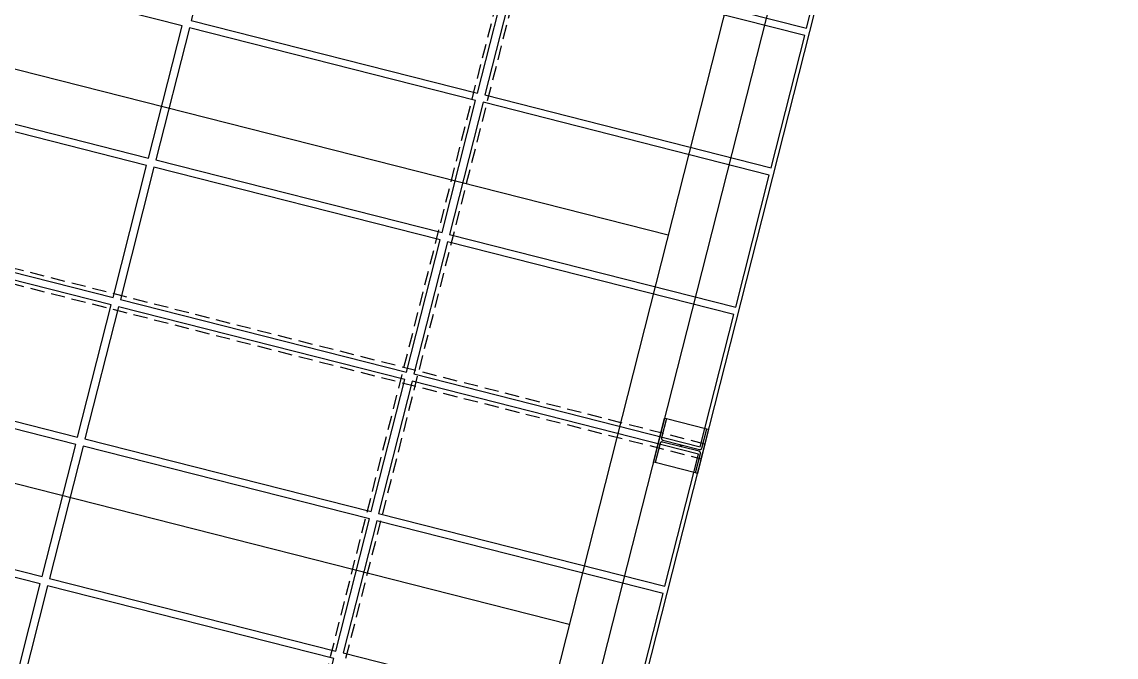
# Model space of a CAD drawing. Header units: inches. Extents: x 6322 to 85903, y -36042 to 7673.
# Drawn here: x 78108.1 to 78397, y 1663.3 to 1831 of the extents above; entities that cross this region are included whole.
import ezdxf

# ---------------------------------------------------------------- set-up
doc = ezdxf.new("R2010")
doc.units = ezdxf.units.IN
doc.header["$LTSCALE"] = 10
doc.linetypes.add('Amconstr', pattern=[9999, 9999, 0])
doc.linetypes.add('HIDDEN2', pattern=[0.1875, 0.125, -0.0625])
for name, color, linetype in [('ADSK_ASSOC_ENTITY_BACKUPS', 7, 'Continuous'), ('afaq', 6, 'Continuous'), ('PARK LINE', 2, 'Continuous'), ('SHADE COL', 7, 'Continuous'), ('SHADE I SEC BEAM', 11, 'HIDDEN2'), ('SOLAR PANEL', 10, 'Continuous'), ('WALL', 4, 'Continuous')]:
    doc.layers.add(name, color=color, linetype=linetype)

# ---------------------------------------------------------------- blocks, each defined once
blk = doc.blocks.new('A$C66fa2cac')
at = {"layer": 'SHADE COL', "color": 1, "linetype": 'Amconstr', "lineweight": 25}
for p, q in [((-5.5, 6), (5.5, 6)), ((-0.25, 0.25), (0.25, -0.25)), ((0.25, 0.25), (-0.25, -0.25)), ((5.5, -6), (-5.5, -6))]:
    blk.add_line(p, q, dxfattribs=at)
at = {"layer": 'SHADE COL', "linetype": 'Amconstr', "lineweight": 25}
blk.add_lwpolyline([(-6, -6), (-6, 6), (-5.5, 6), (-5.5, 0.75, 0.414214), (-5, 0.25), (5, 0.25, 0.414214), (5.5, 0.75), (5.5, 6), (6, 6), (6, -6), (5.5, -6), (5.5, -0.75, 0.414214), (5, -0.25), (-5, -0.25, 0.414214), (-5.5, -0.75), (-5.5, -6), (-6, -6)], format="xyb", dxfattribs=at)
blk = doc.blocks.new('*U106')
at = {"layer": 'SHADE COL', "linetype": 'Amconstr', "lineweight": 25, "xscale": -1, "rotation": 345.7461911167138}
blk.add_blockref('A$C66fa2cac', (-5.82, 1.48), dxfattribs=at)
blk = doc.blocks.new('*U87')
at = {"layer": 'SHADE COL', "color": 0, "linetype": 'ByBlock', "lineweight": -2}
blk.add_blockref('*U106', (-112.28, -441.96), dxfattribs=at)
blk = doc.blocks.new('*U180')
at = {"layer": 'SOLAR PANEL'}
blk.add_lwpolyline([(-39, 18), (-39, -18), (39, -18), (39, 18)], close=True, dxfattribs=at)
blk = doc.blocks.new('*U179')
at = {"layer": 'SOLAR PANEL', "color": 0, "linetype": 'ByBlock', "lineweight": -2}
for p in [(160, 608), (80, 570), (160, 570), (0, 532), (80, 532), (160, 532), (0, 494), (80, 494), (160, 494), (0, 456), (80, 456), (160, 456), (0, 418), (80, 418), (160, 418), (0, 380), (80, 380)]:
    blk.add_blockref('*U180', p, dxfattribs=at)
blk = doc.blocks.new('*U85')
at = {"layer": 'SOLAR PANEL', "xscale": -1, "rotation": 165.7461911174656}
blk.add_blockref('*U179', (-184.49, 86.07), dxfattribs=at)
blk = doc.blocks.new('*U86')
at = {"layer": 'ADSK_ASSOC_ENTITY_BACKUPS', "linetype": 'Amconstr', "lineweight": 25}
blk.add_blockref('*U85', (0, 0), dxfattribs=at)
at = {"layer": 'SOLAR PANEL', "color": 0, "linetype": 'ByBlock', "lineweight": -2}
blk.add_blockref('*U85', (0, 0), dxfattribs=at)
blk = doc.blocks.new('*U83')
at = {"layer": 'SHADE I SEC BEAM', "ltscale": 3}
blk.add_lwpolyline([(-0.49, -1.94), (-232.13, 56.91), (-231.15, 60.78), (0.49, 1.94)], close=True, dxfattribs=at)
blk = doc.blocks.new('*U84')
at = {"layer": 'SHADE I SEC BEAM', "color": 0, "linetype": 'ByBlock', "lineweight": -2}
blk.add_blockref('*U83', (-112.28, -441.96), dxfattribs=at)
blk = doc.blocks.new('*U158')
at = {"layer": 'PARK LINE', "linetype": 'Amconstr', "lineweight": 25}
blk.add_line((-22.29, 5.66), (-218.07, 55.4), dxfattribs=at)
blk = doc.blocks.new('*U159')
at = {"layer": 'PARK LINE', "color": 0, "linetype": 'ByBlock', "lineweight": -2}
for p in [(-104.4, -410.95), (-130.5, -513.68)]:
    blk.add_blockref('*U158', p, dxfattribs=at)
blk = doc.blocks.new('*U145')
at = {"layer": 'SHADE I SEC BEAM', "ltscale": 3}
blk.add_lwpolyline([(-91.38, -367.82), (-95.25, -366.84), (91.38, 367.82), (95.25, 366.84)], close=True, dxfattribs=at)
blk = doc.blocks.new('*U162')
at = {"layer": 'WALL', "color": 0, "linetype": 'ByBlock', "lineweight": -2}
blk.add_blockref('*U145', (127.94, -32.5), dxfattribs=at)

msp = doc.modelspace()

# ---------------------------------------------------------------- linework, layer by layer
at = {"layer": 'afaq', "lineweight": -3}
for p, q in [((78331.63308, 1982.99054), (78147.46222, 1258.01806)), ((78342.29444, 1980.28215), (78158.12358, 1255.30967))]:
    msp.add_line(p, q, dxfattribs=at)
msp.add_lwpolyline([(77643.8331, -817.88721), (78397.00439, 2146.90572)], dxfattribs=at)

# ---------------------------------------------------------------- block references
at = {"layer": 'PARK LINE', "linetype": 'Amconstr', "lineweight": 25, "xscale": -1, "rotation": 151.4923822348115}
msp.add_blockref('*U159', (78170.49281, 1255.2627), dxfattribs=at)
at = {"layer": 'SHADE COL', "linetype": 'Amconstr', "lineweight": 25, "xscale": -1, "rotation": 151.4923822349141}
msp.add_blockref('*U87', (78175.66338, 1275.61621), dxfattribs=at)
at = {"layer": 'SHADE I SEC BEAM', "linetype": 'Amconstr', "lineweight": 25, "xscale": -1, "rotation": 151.4923822347902}
msp.add_blockref('*U84', (78175.66338, 1275.61621), dxfattribs=at)
at = {"layer": 'SOLAR PANEL', "linetype": 'Amconstr', "lineweight": 25, "xscale": -1, "rotation": 151.4923822348075}
msp.add_blockref('*U86', (78180.34152, 1294.03128), dxfattribs=at)
at = {"layer": 'WALL'}
msp.add_blockref('*U162', (78054.39636, 1659.28574), dxfattribs=at)

doc.saveas('drawing.dxf')
